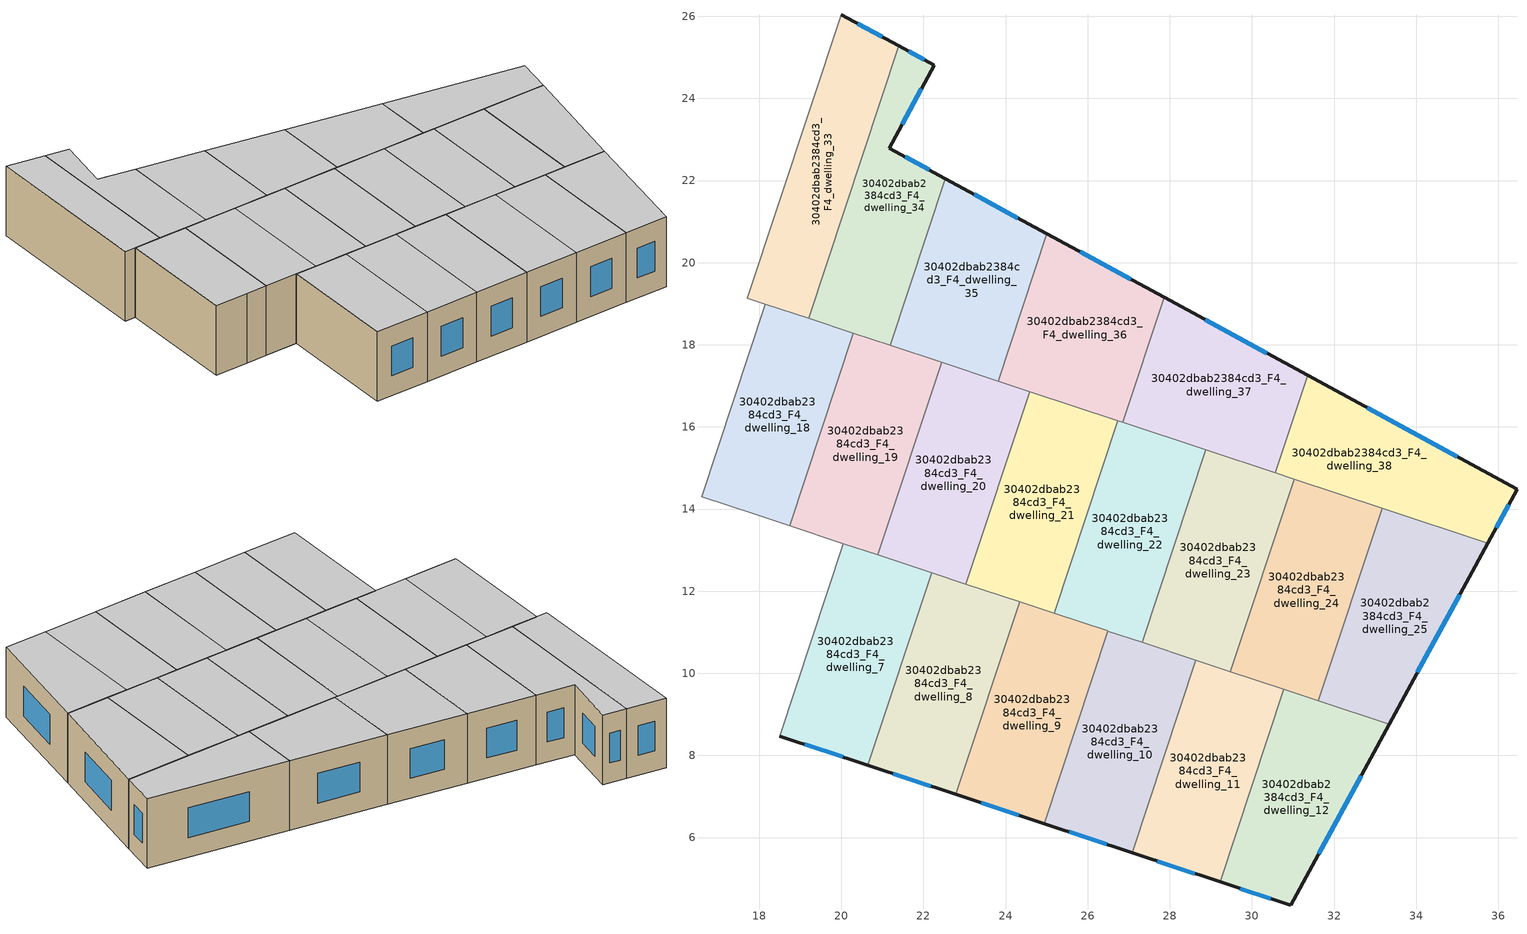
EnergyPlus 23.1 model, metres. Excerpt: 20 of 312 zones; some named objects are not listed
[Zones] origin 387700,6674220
30402dbab2384cd3_F4_dwelling_10
 floor to 30402dbab2384cd3_F3_dwelling_10 (EU_floor_Construction): 28.63,10.32 27.08,5.63 24.94,6.34 26.49,11.03 z12
 wall outside (EU_wall_Construction): 24.94,6.34 27.08,5.63 z12:15
 wall to 30402dbab2384cd3_F4_dwelling_9 (EU_wall_Construction): 26.49,11.03 24.94,6.34 z12:15
 wall to 30402dbab2384cd3_F4_dwelling_11 (EU_wall_Construction): 27.08,5.63 28.63,10.32 z12:15
 wall to 30402dbab2384cd3_F4_dwelling_23 (EU_wall_Construction): 28.63,10.32 27.33,10.75 z12:15
 wall to 30402dbab2384cd3_F4_dwelling_22 (EU_wall_Construction): 27.33,10.75 26.49,11.03 z12:15
 window (EU_Window_Construction): 25.55,6.14 26.47,5.83 z12.86:14.14
 ceiling to 30402dbab2384cd3_F5_dwelling_10 (EU_floor_Construction): 27.08,5.63 28.63,10.32 26.49,11.03 24.94,6.34 z15
30402dbab2384cd3_F4_dwelling_11
 floor to 30402dbab2384cd3_F3_dwelling_11 (EU_floor_Construction): 30.78,9.61 29.23,4.92 27.08,5.63 28.63,10.32 z12
 wall outside (EU_wall_Construction): 27.08,5.63 29.23,4.92 z12:15
 wall to 30402dbab2384cd3_F4_dwelling_12 (EU_wall_Construction): 29.23,4.92 30.78,9.61 z12:15
 wall to 30402dbab2384cd3_F4_dwelling_24 (EU_wall_Construction): 30.78,9.61 29.47,10.04 z12:15
 wall to 30402dbab2384cd3_F4_dwelling_23 (EU_wall_Construction): 29.47,10.04 28.63,10.32 z12:15
 window (EU_Window_Construction): 27.69,5.43 28.61,5.12 z12.86:14.14
 ceiling to 30402dbab2384cd3_F5_dwelling_11 (EU_floor_Construction): 29.23,4.92 30.78,9.61 28.63,10.32 27.08,5.63 z15
30402dbab2384cd3_F4_dwelling_12
 floor to 30402dbab2384cd3_F3_dwelling_12 (EU_floor_Construction): 33.34,8.76 30.95,4.35 29.23,4.92 30.78,9.61 z12
 wall outside (EU_wall_Construction): 29.23,4.92 30.95,4.35 33.34,8.76 z12:15
 wall to 30402dbab2384cd3_F4_dwelling_25 (EU_wall_Construction): 33.34,8.76 31.62,9.33 z12:15
 wall to 30402dbab2384cd3_F4_dwelling_24 (EU_wall_Construction): 31.62,9.33 30.78,9.61 z12:15
 window (EU_Window_Construction): 31.63,5.61 32.66,7.5 / 29.72,4.76 30.46,4.51 z12.86:14.14
 ceiling to 30402dbab2384cd3_F5_dwelling_12 (EU_floor_Construction): 30.95,4.35 33.34,8.76 30.78,9.61 29.23,4.92 z15
30402dbab2384cd3_F4_dwelling_18
 floor to 30402dbab2384cd3_F3_dwelling_18 (EU_floor_Construction): 20.29,18.28 18.74,13.59 16.59,14.3 18.15,18.99 z12
 wall to 30402dbab2384cd3_F4_dwelling_17 (EU_wall_Construction): 18.15,18.99 16.59,14.3 z12:15
 wall to 30402dbab2384cd3_F4_dwelling_19 (EU_wall_Construction): 18.74,13.59 20.29,18.28 z12:15
 wall to 30402dbab2384cd3_F4_dwelling_34 (EU_wall_Construction): 20.29,18.28 19.2,18.64 z12:15
 wall to 30402dbab2384cd3_F4_dwelling_5 (EU_wall_Construction): 16.59,14.3 17.91,13.87 z12:15
 wall to 30402dbab2384cd3_F4_dwelling_33 (EU_wall_Construction): 19.2,18.64 18.15,18.99 z12:15
 wall to 30402dbab2384cd3_F4_dwelling_6 (EU_wall_Construction): 17.91,13.87 18.74,13.59 z12:15
 ceiling to 30402dbab2384cd3_F5_dwelling_18 (EU_floor_Construction): 18.74,13.59 20.29,18.28 18.15,18.99 16.59,14.3 z15
30402dbab2384cd3_F4_dwelling_19
 floor to 30402dbab2384cd3_F3_dwelling_19 (EU_floor_Construction): 22.44,17.57 20.89,12.88 18.74,13.59 20.29,18.28 z12
 wall to 30402dbab2384cd3_F4_dwelling_20 (EU_wall_Construction): 20.89,12.88 22.44,17.57 z12:15
 wall to 30402dbab2384cd3_F4_dwelling_35 (EU_wall_Construction): 22.44,17.57 21.19,17.98 z12:15
 wall to 30402dbab2384cd3_F4_dwelling_6 (EU_wall_Construction): 18.74,13.59 20.05,13.16 z12:15
 wall to 30402dbab2384cd3_F4_dwelling_34 (EU_wall_Construction): 21.19,17.98 20.29,18.28 z12:15
 wall to 30402dbab2384cd3_F4_dwelling_7 (EU_wall_Construction): 20.05,13.16 20.89,12.88 z12:15
 ceiling to 30402dbab2384cd3_F5_dwelling_19 (EU_floor_Construction): 20.89,12.88 22.44,17.57 20.29,18.28 18.74,13.59 z15
30402dbab2384cd3_F4_dwelling_20
 floor to 30402dbab2384cd3_F3_dwelling_20 (EU_floor_Construction): 24.59,16.86 23.03,12.17 20.89,12.88 22.44,17.57 z12
 wall to 30402dbab2384cd3_F4_dwelling_21 (EU_wall_Construction): 23.03,12.17 24.59,16.86 z12:15
 wall to 30402dbab2384cd3_F4_dwelling_36 (EU_wall_Construction): 24.59,16.86 23.82,17.11 z12:15
 wall to 30402dbab2384cd3_F4_dwelling_7 (EU_wall_Construction): 20.89,12.88 22.2,12.45 z12:15
 wall to 30402dbab2384cd3_F4_dwelling_35 (EU_wall_Construction): 23.82,17.11 22.44,17.57 z12:15
 wall to 30402dbab2384cd3_F4_dwelling_8 (EU_wall_Construction): 22.2,12.45 23.03,12.17 z12:15
 ceiling to 30402dbab2384cd3_F5_dwelling_20 (EU_floor_Construction): 23.03,12.17 24.59,16.86 22.44,17.57 20.89,12.88 z15
30402dbab2384cd3_F4_dwelling_21
 floor to 30402dbab2384cd3_F3_dwelling_21 (EU_floor_Construction): 26.73,16.15 25.18,11.46 23.03,12.17 24.59,16.86 z12
 wall to 30402dbab2384cd3_F4_dwelling_22 (EU_wall_Construction): 25.18,11.46 26.73,16.15 z12:15
 wall to 30402dbab2384cd3_F4_dwelling_8 (EU_wall_Construction): 23.03,12.17 24.34,11.74 z12:15
 wall to 30402dbab2384cd3_F4_dwelling_36 (EU_wall_Construction): 26.73,16.15 24.59,16.86 z12:15
 wall to 30402dbab2384cd3_F4_dwelling_9 (EU_wall_Construction): 24.34,11.74 25.18,11.46 z12:15
 ceiling to 30402dbab2384cd3_F5_dwelling_21 (EU_floor_Construction): 25.18,11.46 26.73,16.15 24.59,16.86 23.03,12.17 z15
30402dbab2384cd3_F4_dwelling_22
 floor to 30402dbab2384cd3_F3_dwelling_22 (EU_floor_Construction): 28.88,15.44 27.33,10.75 25.18,11.46 26.73,16.15 z12
 wall to 30402dbab2384cd3_F4_dwelling_23 (EU_wall_Construction): 27.33,10.75 28.88,15.44 z12:15
 wall to 30402dbab2384cd3_F4_dwelling_37 (EU_wall_Construction): 28.88,15.44 26.85,16.11 z12:15
 wall to 30402dbab2384cd3_F4_dwelling_9 (EU_wall_Construction): 25.18,11.46 26.49,11.03 z12:15
 wall to 30402dbab2384cd3_F4_dwelling_36 (EU_wall_Construction): 26.85,16.11 26.73,16.15 z12:15
 ceiling to 30402dbab2384cd3_F5_dwelling_22 (EU_floor_Construction): 27.33,10.75 28.88,15.44 26.73,16.15 25.18,11.46 z15
30402dbab2384cd3_F4_dwelling_23
 floor to 30402dbab2384cd3_F3_dwelling_23 (EU_floor_Construction): 31.03,14.73 29.47,10.04 27.33,10.75 28.88,15.44 z12
 wall to 30402dbab2384cd3_F4_dwelling_24 (EU_wall_Construction): 29.47,10.04 31.03,14.73 z12:15
 wall to 30402dbab2384cd3_F4_dwelling_38 (EU_wall_Construction): 31.03,14.73 30.57,14.88 z12:15
 wall to 30402dbab2384cd3_F4_dwelling_37 (EU_wall_Construction): 30.57,14.88 28.88,15.44 z12:15
 ceiling to 30402dbab2384cd3_F5_dwelling_23 (EU_floor_Construction): 29.47,10.04 31.03,14.73 28.88,15.44 27.33,10.75 z15
30402dbab2384cd3_F4_dwelling_24
 floor to 30402dbab2384cd3_F3_dwelling_24 (EU_floor_Construction): 33.17,14.02 31.62,9.33 29.47,10.04 31.03,14.73 z12
 wall to 30402dbab2384cd3_F4_dwelling_25 (EU_wall_Construction): 31.62,9.33 33.17,14.02 z12:15
 wall to 30402dbab2384cd3_F4_dwelling_38 (EU_wall_Construction): 33.17,14.02 31.03,14.73 z12:15
 ceiling to 30402dbab2384cd3_F5_dwelling_24 (EU_floor_Construction): 31.62,9.33 33.17,14.02 31.03,14.73 29.47,10.04 z15
30402dbab2384cd3_F4_dwelling_25
 floor to 30402dbab2384cd3_F3_dwelling_25 (EU_floor_Construction): 35.74,13.17 33.34,8.76 31.62,9.33 33.17,14.02 z12
 wall outside (EU_wall_Construction): 33.34,8.76 35.74,13.17 z12:15
 wall to 30402dbab2384cd3_F4_dwelling_38 (EU_wall_Construction): 35.74,13.17 33.17,14.02 z12:15
 window (EU_Window_Construction): 34.03,10.02 35.06,11.91 z12.86:14.14
 ceiling to 30402dbab2384cd3_F5_dwelling_25 (EU_floor_Construction): 33.34,8.76 35.74,13.17 33.17,14.02 31.62,9.33 z15
30402dbab2384cd3_F4_dwelling_33
 floor to 30402dbab2384cd3_F3_dwelling_33 (EU_floor_Construction): 21.4,25.28 19.2,18.64 17.72,19.13 20,26.04 z12
 wall outside (EU_wall_Construction): 21.4,25.28 20,26.04 z12:15
 wall to 30402dbab2384cd3_F4_dwelling_32 (EU_wall_Construction): 20,26.04 17.72,19.13 z12:15
 wall to 30402dbab2384cd3_F4_dwelling_34 (EU_wall_Construction): 19.2,18.64 21.4,25.28 z12:15
 wall to 30402dbab2384cd3_F4_dwelling_17 (EU_wall_Construction): 17.72,19.13 18.15,18.99 z12:15
 window (EU_Window_Construction): 21,25.5 20.4,25.82 z12.86:14.14
 ceiling to 30402dbab2384cd3_F5_dwelling_33 (EU_floor_Construction): 19.2,18.64 21.4,25.28 20,26.04 17.72,19.13 z15
30402dbab2384cd3_F4_dwelling_34
 floor to 30402dbab2384cd3_F3_dwelling_34 (EU_floor_Construction): 22.27,24.81 21.17,22.79 22.53,22.05 21.19,17.98 19.2,18.64 21.4,25.28 z12
 wall outside (EU_wall_Construction): 22.53,22.05 21.17,22.79 22.27,24.81 21.4,25.28 z12:15
 wall to 30402dbab2384cd3_F4_dwelling_35 (EU_wall_Construction): 21.19,17.98 22.53,22.05 z12:15
 window (EU_Window_Construction): 22.02,24.94 21.65,25.15 / 21.48,23.37 21.95,24.23 / 22.14,22.26 21.56,22.58 z12.86:14.14
 ceiling to 30402dbab2384cd3_F5_dwelling_34 (EU_floor_Construction): 21.19,17.98 22.53,22.05 21.17,22.79 22.27,24.81 21.4,25.28 19.2,18.64 z15
30402dbab2384cd3_F4_dwelling_35
 floor to 30402dbab2384cd3_F3_dwelling_35 (EU_floor_Construction): 25.01,20.7 23.82,17.11 21.19,17.98 22.53,22.05 z12
 wall outside (EU_wall_Construction): 25.01,20.7 22.53,22.05 z12:15
 wall to 30402dbab2384cd3_F4_dwelling_36 (EU_wall_Construction): 23.82,17.11 25.01,20.7 z12:15
 window (EU_Window_Construction): 24.3,21.09 23.24,21.66 z12.86:14.14
 ceiling to 30402dbab2384cd3_F5_dwelling_35 (EU_floor_Construction): 23.82,17.11 25.01,20.7 22.53,22.05 21.19,17.98 z15
30402dbab2384cd3_F4_dwelling_36
 floor to 30402dbab2384cd3_F3_dwelling_36 (EU_floor_Construction): 27.86,19.15 26.85,16.11 23.82,17.11 25.01,20.7 z12
 wall outside (EU_wall_Construction): 27.86,19.15 25.01,20.7 z12:15
 wall to 30402dbab2384cd3_F4_dwelling_37 (EU_wall_Construction): 26.85,16.11 27.86,19.15 z12:15
 window (EU_Window_Construction): 27.05,19.59 25.82,20.26 z12.86:14.14
 ceiling to 30402dbab2384cd3_F5_dwelling_36 (EU_floor_Construction): 26.85,16.11 27.86,19.15 25.01,20.7 23.82,17.11 z15
30402dbab2384cd3_F4_dwelling_37
 floor to 30402dbab2384cd3_F3_dwelling_37 (EU_floor_Construction): 31.35,17.25 30.57,14.88 26.85,16.11 27.86,19.15 z12
 wall outside (EU_wall_Construction): 31.35,17.25 27.86,19.15 z12:15
 wall to 30402dbab2384cd3_F4_dwelling_38 (EU_wall_Construction): 30.57,14.88 31.35,17.25 z12:15
 window (EU_Window_Construction): 30.36,17.8 28.86,18.61 z12.86:14.14
 ceiling to 30402dbab2384cd3_F5_dwelling_37 (EU_floor_Construction): 30.57,14.88 31.35,17.25 27.86,19.15 26.85,16.11 z15
30402dbab2384cd3_F4_dwelling_38
 floor to 30402dbab2384cd3_F3_dwelling_38 (EU_floor_Construction): 36.46,14.48 35.74,13.17 30.57,14.88 31.35,17.25 z12
 wall outside (EU_wall_Construction): 35.74,13.17 36.46,14.48 31.35,17.25 z12:15
 window (EU_Window_Construction): 35,15.28 32.81,16.46 / 35.94,13.54 36.25,14.11 z12.86:14.14
 ceiling to 30402dbab2384cd3_F5_dwelling_38 (EU_floor_Construction): 35.74,13.17 36.46,14.48 31.35,17.25 30.57,14.88 z15
30402dbab2384cd3_F4_dwelling_7
 floor to 30402dbab2384cd3_F3_dwelling_7 (EU_floor_Construction): 22.2,12.45 20.65,7.76 18.5,8.47 20.05,13.16 z12
 wall outside (EU_wall_Construction): 18.5,8.47 20.65,7.76 z12:15
 wall to 30402dbab2384cd3_F4_dwelling_6 (EU_wall_Construction): 20.05,13.16 18.5,8.47 z12:15
 wall to 30402dbab2384cd3_F4_dwelling_8 (EU_wall_Construction): 20.65,7.76 22.2,12.45 z12:15
 window (EU_Window_Construction): 19.11,8.27 20.03,7.96 z12.86:14.14
 ceiling to 30402dbab2384cd3_F5_dwelling_7 (EU_floor_Construction): 20.65,7.76 22.2,12.45 20.05,13.16 18.5,8.47 z15
30402dbab2384cd3_F4_dwelling_8
 floor to 30402dbab2384cd3_F3_dwelling_8 (EU_floor_Construction): 24.34,11.74 22.79,7.05 20.65,7.76 22.2,12.45 z12
 wall outside (EU_wall_Construction): 20.65,7.76 22.79,7.05 z12:15
 wall to 30402dbab2384cd3_F4_dwelling_9 (EU_wall_Construction): 22.79,7.05 24.34,11.74 z12:15
 window (EU_Window_Construction): 21.26,7.56 22.18,7.25 z12.86:14.14
 ceiling to 30402dbab2384cd3_F5_dwelling_8 (EU_floor_Construction): 22.79,7.05 24.34,11.74 22.2,12.45 20.65,7.76 z15
30402dbab2384cd3_F4_dwelling_9
 floor to 30402dbab2384cd3_F3_dwelling_9 (EU_floor_Construction): 26.49,11.03 24.94,6.34 22.79,7.05 24.34,11.74 z12
 wall outside (EU_wall_Construction): 22.79,7.05 24.94,6.34 z12:15
 window (EU_Window_Construction): 23.4,6.85 24.32,6.54 z12.86:14.14
 ceiling to 30402dbab2384cd3_F5_dwelling_9 (EU_floor_Construction): 24.94,6.34 26.49,11.03 24.34,11.74 22.79,7.05 z15
[Building]
EU S2 Campaign: North Axis=0; Terrain=City; Solar Distribution=FullExterior
[Site:Location]
Helsinki-Vantaa.AP: Latitude=60.317; Longitude=24.963; Time Zone=2; Elevation=54.6
[SizingPeriod:WeatherFileDays]
AnnualSizingPeriod: Begin Month=1; Begin Day of Month=1; End Month=12; End Day of Month=31; Day of Week for Start Day=Monday; Use Weather File Daylight Saving Period=No; Use Weather File Rain and Snow Indicators=No
[MATERIAL]
EU_InternalMass_Material: Roughness=MediumRough; Thickness=0.1; Conductivity=1; Density=1800; Specific Heat=900; Thermal Absorptance=0.9; Solar Absorptance=0.7; Visible Absorptance=0.7
[MATERIAL:NOMASS] Roughness=MediumRough; Thermal Absorptance=0.9; Solar Absorptance=0.7; Visible Absorptance=0.7
Name | Thermal Resistance
EU_wall_NoMass | 5.91765
EU_floor_NoMass | 6.2875
[WINDOWMATERIAL:SIMPLEGLAZINGSYSTEM]
EU_Window_SimpleGlazing: UFactor=0.994035; Solar Heat Gain Coefficient=0.7; Visible Transmittance=0.7
[CONSTRUCTION]
EU_wall_Construction: EU_wall_NoMass
EU_floor_Construction: EU_floor_NoMass
EU_Window_Construction: EU_Window_SimpleGlazing
EU_InternalMass_Construction: EU_InternalMass_Material
[ZONE] Type=1; Multiplier=1; Ceiling Height=autocalculate; Floor Area=autocalculate; Part of Total Floor Area=Yes
Name | Volume
30402dbab2384cd3_F4_dwelling_10; 30402dbab2384cd3_F4_dwelling_21 | 33.4922
30402dbab2384cd3_F4_dwelling_11 | 33.4937
30402dbab2384cd3_F4_dwelling_12 | 33.479
30402dbab2384cd3_F4_dwelling_18; 30402dbab2384cd3_F4_dwelling_22 | 33.498
30402dbab2384cd3_F4_dwelling_19 | 33.4863
30402dbab2384cd3_F4_dwelling_20; 30402dbab2384cd3_F4_dwelling_8 | 33.4856
30402dbab2384cd3_F4_dwelling_23; 30402dbab2384cd3_F4_dwelling_35 | 33.4849
30402dbab2384cd3_F4_dwelling_24 | 33.4907
30402dbab2384cd3_F4_dwelling_25 | 33.49
30402dbab2384cd3_F4_dwelling_33; 30402dbab2384cd3_F4_dwelling_37; 30402dbab2384cd3_F4_dwelling_7 | 33.4893
30402dbab2384cd3_F4_dwelling_34 | 33.4812
30402dbab2384cd3_F4_dwelling_36 | 33.4878
30402dbab2384cd3_F4_dwelling_38 | 33.4841
30402dbab2384cd3_F4_dwelling_9 | 33.4797
[INTERNALMASS] Construction=EU_InternalMass_Construction
Name | Zone or ZoneList | Surface Area
30402dbab2384cd3_F4_dwelling_7_EU_InternalMass | 30402dbab2384cd3_F4_dwelling_7 | 11.1632
30402dbab2384cd3_F4_dwelling_8_EU_InternalMass | 30402dbab2384cd3_F4_dwelling_8 | 11.1615
30402dbab2384cd3_F4_dwelling_9_EU_InternalMass | 30402dbab2384cd3_F4_dwelling_9 | 11.1598
30402dbab2384cd3_F4_dwelling_10_EU_InternalMass | 30402dbab2384cd3_F4_dwelling_10 | 11.1644
30402dbab2384cd3_F4_dwelling_11_EU_InternalMass | 30402dbab2384cd3_F4_dwelling_11 | 11.1645
30402dbab2384cd3_F4_dwelling_12_EU_InternalMass | 30402dbab2384cd3_F4_dwelling_12 | 11.1597
30402dbab2384cd3_F4_dwelling_18_EU_InternalMass | 30402dbab2384cd3_F4_dwelling_18 | 11.1657
30402dbab2384cd3_F4_dwelling_19_EU_InternalMass | 30402dbab2384cd3_F4_dwelling_19 | 11.1622
30402dbab2384cd3_F4_dwelling_20_EU_InternalMass | 30402dbab2384cd3_F4_dwelling_20 | 11.1621
30402dbab2384cd3_F4_dwelling_21_EU_InternalMass | 30402dbab2384cd3_F4_dwelling_21 | 11.1641
30402dbab2384cd3_F4_dwelling_22_EU_InternalMass | 30402dbab2384cd3_F4_dwelling_22 | 11.166
30402dbab2384cd3_F4_dwelling_23_EU_InternalMass | 30402dbab2384cd3_F4_dwelling_23 | 11.1617
30402dbab2384cd3_F4_dwelling_24_EU_InternalMass | 30402dbab2384cd3_F4_dwelling_24 | 11.1641
30402dbab2384cd3_F4_dwelling_25_EU_InternalMass | 30402dbab2384cd3_F4_dwelling_25 | 11.1634
30402dbab2384cd3_F4_dwelling_33_EU_InternalMass | 30402dbab2384cd3_F4_dwelling_33 | 11.1628
30402dbab2384cd3_F4_dwelling_34_EU_InternalMass | 30402dbab2384cd3_F4_dwelling_34 | 11.1604
30402dbab2384cd3_F4_dwelling_35_EU_InternalMass | 30402dbab2384cd3_F4_dwelling_35 | 11.1616
30402dbab2384cd3_F4_dwelling_36_EU_InternalMass | 30402dbab2384cd3_F4_dwelling_36 | 11.1622
30402dbab2384cd3_F4_dwelling_37_EU_InternalMass | 30402dbab2384cd3_F4_dwelling_37 | 11.1631
30402dbab2384cd3_F4_dwelling_38_EU_InternalMass | 30402dbab2384cd3_F4_dwelling_38 | 11.1617
[OTHEREQUIPMENT] Fuel Type=Electricity; Design Level Calculation Method=Watts/Area; Power per Zone Floor Area=1; Fraction Latent=0; Fraction Radiant=0; Fraction Lost=0; Carbon Dioxide Generation Rate=0; EndUse Subcategory=EU_Step8_InternalGains
Name | Zone or ZoneList or Space or SpaceList | Schedule
EU_Step8_InternalGain_30402dbab2384cd3_F4_dwelling_7_f000 | 30402dbab2384cd3_F4_dwelling_7 | EU_Step8_GainSchedule_30402dbab2384cd3_F4_dwelling_7_f000
EU_Step8_InternalGain_30402dbab2384cd3_F4_dwelling_8_f000 | 30402dbab2384cd3_F4_dwelling_8 | EU_Step8_GainSchedule_30402dbab2384cd3_F4_dwelling_8_f000
EU_Step8_InternalGain_30402dbab2384cd3_F4_dwelling_9_f000 | 30402dbab2384cd3_F4_dwelling_9 | EU_Step8_GainSchedule_30402dbab2384cd3_F4_dwelling_9_f000
EU_Step8_InternalGain_30402dbab2384cd3_F4_dwelling_10_f000 | 30402dbab2384cd3_F4_dwelling_10 | EU_Step8_GainSchedule_30402dbab2384cd3_F4_dwelling_10_f000
EU_Step8_InternalGain_30402dbab2384cd3_F4_dwelling_11_f000 | 30402dbab2384cd3_F4_dwelling_11 | EU_Step8_GainSchedule_30402dbab2384cd3_F4_dwelling_11_f000
EU_Step8_InternalGain_30402dbab2384cd3_F4_dwelling_12_f000 | 30402dbab2384cd3_F4_dwelling_12 | EU_Step8_GainSchedule_30402dbab2384cd3_F4_dwelling_12_f000
EU_Step8_InternalGain_30402dbab2384cd3_F4_dwelling_18_f000 | 30402dbab2384cd3_F4_dwelling_18 | EU_Step8_GainSchedule_30402dbab2384cd3_F4_dwelling_18_f000
EU_Step8_InternalGain_30402dbab2384cd3_F4_dwelling_19_f000 | 30402dbab2384cd3_F4_dwelling_19 | EU_Step8_GainSchedule_30402dbab2384cd3_F4_dwelling_19_f000
EU_Step8_InternalGain_30402dbab2384cd3_F4_dwelling_20_f000 | 30402dbab2384cd3_F4_dwelling_20 | EU_Step8_GainSchedule_30402dbab2384cd3_F4_dwelling_20_f000
EU_Step8_InternalGain_30402dbab2384cd3_F4_dwelling_21_f000 | 30402dbab2384cd3_F4_dwelling_21 | EU_Step8_GainSchedule_30402dbab2384cd3_F4_dwelling_21_f000
EU_Step8_InternalGain_30402dbab2384cd3_F4_dwelling_22_f000 | 30402dbab2384cd3_F4_dwelling_22 | EU_Step8_GainSchedule_30402dbab2384cd3_F4_dwelling_22_f000
EU_Step8_InternalGain_30402dbab2384cd3_F4_dwelling_23_f000 | 30402dbab2384cd3_F4_dwelling_23 | EU_Step8_GainSchedule_30402dbab2384cd3_F4_dwelling_23_f000
EU_Step8_InternalGain_30402dbab2384cd3_F4_dwelling_24_f000 | 30402dbab2384cd3_F4_dwelling_24 | EU_Step8_GainSchedule_30402dbab2384cd3_F4_dwelling_24_f000
EU_Step8_InternalGain_30402dbab2384cd3_F4_dwelling_25_f000 | 30402dbab2384cd3_F4_dwelling_25 | EU_Step8_GainSchedule_30402dbab2384cd3_F4_dwelling_25_f000
EU_Step8_InternalGain_30402dbab2384cd3_F4_dwelling_33_f000 | 30402dbab2384cd3_F4_dwelling_33 | EU_Step8_GainSchedule_30402dbab2384cd3_F4_dwelling_33_f000
EU_Step8_InternalGain_30402dbab2384cd3_F4_dwelling_34_f000 | 30402dbab2384cd3_F4_dwelling_34 | EU_Step8_GainSchedule_30402dbab2384cd3_F4_dwelling_34_f000
EU_Step8_InternalGain_30402dbab2384cd3_F4_dwelling_35_f000 | 30402dbab2384cd3_F4_dwelling_35 | EU_Step8_GainSchedule_30402dbab2384cd3_F4_dwelling_35_f000
EU_Step8_InternalGain_30402dbab2384cd3_F4_dwelling_36_f000 | 30402dbab2384cd3_F4_dwelling_36 | EU_Step8_GainSchedule_30402dbab2384cd3_F4_dwelling_36_f000
EU_Step8_InternalGain_30402dbab2384cd3_F4_dwelling_37_f000 | 30402dbab2384cd3_F4_dwelling_37 | EU_Step8_GainSchedule_30402dbab2384cd3_F4_dwelling_37_f000
EU_Step8_InternalGain_30402dbab2384cd3_F4_dwelling_38_f000 | 30402dbab2384cd3_F4_dwelling_38 | EU_Step8_GainSchedule_30402dbab2384cd3_F4_dwelling_38_f000
[ZONEVENTILATION:DESIGNFLOWRATE] Schedule=EU_AlwaysOn; Design Flow Rate Calculation Method=AirChanges/Hour; Air Changes per Hour=0.596421; Ventilation Type=Natural; Fan Pressure Rise=0; Fan Total Efficiency=1; Constant Term Coefficient=1; Temperature Term Coefficient=0; Velocity Term Coefficient=0; Velocity Squared Term Coefficient=0; Minimum Indoor Temperature=-100; Maximum Indoor Temperature=100; Delta Temperature=-100; Minimum Outdoor Temperature=-100; Maximum Outdoor Temperature=100; Maximum Wind Speed=40
Name | Zone or ZoneList or Space or SpaceList
EU_ConstantAir_30402dbab2384cd3_F4_dwelling_7 | 30402dbab2384cd3_F4_dwelling_7
EU_ConstantAir_30402dbab2384cd3_F4_dwelling_8 | 30402dbab2384cd3_F4_dwelling_8
EU_ConstantAir_30402dbab2384cd3_F4_dwelling_9 | 30402dbab2384cd3_F4_dwelling_9
EU_ConstantAir_30402dbab2384cd3_F4_dwelling_10 | 30402dbab2384cd3_F4_dwelling_10
EU_ConstantAir_30402dbab2384cd3_F4_dwelling_11 | 30402dbab2384cd3_F4_dwelling_11
EU_ConstantAir_30402dbab2384cd3_F4_dwelling_12 | 30402dbab2384cd3_F4_dwelling_12
EU_ConstantAir_30402dbab2384cd3_F4_dwelling_18 | 30402dbab2384cd3_F4_dwelling_18
EU_ConstantAir_30402dbab2384cd3_F4_dwelling_19 | 30402dbab2384cd3_F4_dwelling_19
EU_ConstantAir_30402dbab2384cd3_F4_dwelling_20 | 30402dbab2384cd3_F4_dwelling_20
EU_ConstantAir_30402dbab2384cd3_F4_dwelling_21 | 30402dbab2384cd3_F4_dwelling_21
EU_ConstantAir_30402dbab2384cd3_F4_dwelling_22 | 30402dbab2384cd3_F4_dwelling_22
EU_ConstantAir_30402dbab2384cd3_F4_dwelling_23 | 30402dbab2384cd3_F4_dwelling_23
EU_ConstantAir_30402dbab2384cd3_F4_dwelling_24 | 30402dbab2384cd3_F4_dwelling_24
EU_ConstantAir_30402dbab2384cd3_F4_dwelling_25 | 30402dbab2384cd3_F4_dwelling_25
EU_ConstantAir_30402dbab2384cd3_F4_dwelling_33 | 30402dbab2384cd3_F4_dwelling_33
EU_ConstantAir_30402dbab2384cd3_F4_dwelling_34 | 30402dbab2384cd3_F4_dwelling_34
EU_ConstantAir_30402dbab2384cd3_F4_dwelling_35 | 30402dbab2384cd3_F4_dwelling_35
EU_ConstantAir_30402dbab2384cd3_F4_dwelling_36 | 30402dbab2384cd3_F4_dwelling_36
EU_ConstantAir_30402dbab2384cd3_F4_dwelling_37 | 30402dbab2384cd3_F4_dwelling_37
EU_ConstantAir_30402dbab2384cd3_F4_dwelling_38 | 30402dbab2384cd3_F4_dwelling_38
[HVACTEMPLATE:ZONE:IDEALLOADSAIRSYSTEM] System Availability Schedule=EU_AlwaysOn; Maximum Heating Supply Air Temperature=50; Minimum Cooling Supply Air Temperature=13; Maximum Heating Supply Air Humidity Ratio=0.0156; Minimum Cooling Supply Air Humidity Ratio=0.0077; Heating Limit=NoLimit; Cooling Limit=NoLimit; Heating Availability Schedule=EU_AlwaysOn; Cooling Availability Schedule=EU_CoolingOff; Dehumidification Control Type=ConstantSensibleHeatRatio; Cooling Sensible Heat Ratio=0.7; Dehumidification Setpoint=60; Humidification Control Type=None; Humidification Setpoint=30; Outdoor Air Method=None; Outdoor Air Flow Rate per Person=0.00944; Outdoor Air Flow Rate per Zone Floor Area=0; Outdoor Air Flow Rate per Zone=0; Demand Controlled Ventilation Type=None; Outdoor Air Economizer Type=NoEconomizer; Heat Recovery Type=None; Sensible Heat Recovery Effectiveness=0.7; Latent Heat Recovery Effectiveness=0.65
Name | Template Thermostat
30402dbab2384cd3_F4_dwelling_7 | EU_HeatOnly_30402dbab2384cd3_F4_dwelling_7
30402dbab2384cd3_F4_dwelling_8 | EU_HeatOnly_30402dbab2384cd3_F4_dwelling_8
30402dbab2384cd3_F4_dwelling_9 | EU_HeatOnly_30402dbab2384cd3_F4_dwelling_9
30402dbab2384cd3_F4_dwelling_10 | EU_HeatOnly_30402dbab2384cd3_F4_dwelling_10
30402dbab2384cd3_F4_dwelling_11 | EU_HeatOnly_30402dbab2384cd3_F4_dwelling_11
30402dbab2384cd3_F4_dwelling_12 | EU_HeatOnly_30402dbab2384cd3_F4_dwelling_12
30402dbab2384cd3_F4_dwelling_18 | EU_HeatOnly_30402dbab2384cd3_F4_dwelling_18
30402dbab2384cd3_F4_dwelling_19 | EU_HeatOnly_30402dbab2384cd3_F4_dwelling_19
30402dbab2384cd3_F4_dwelling_20 | EU_HeatOnly_30402dbab2384cd3_F4_dwelling_20
30402dbab2384cd3_F4_dwelling_21 | EU_HeatOnly_30402dbab2384cd3_F4_dwelling_21
30402dbab2384cd3_F4_dwelling_22 | EU_HeatOnly_30402dbab2384cd3_F4_dwelling_22
30402dbab2384cd3_F4_dwelling_23 | EU_HeatOnly_30402dbab2384cd3_F4_dwelling_23
30402dbab2384cd3_F4_dwelling_24 | EU_HeatOnly_30402dbab2384cd3_F4_dwelling_24
30402dbab2384cd3_F4_dwelling_25 | EU_HeatOnly_30402dbab2384cd3_F4_dwelling_25
30402dbab2384cd3_F4_dwelling_33 | EU_HeatOnly_30402dbab2384cd3_F4_dwelling_33
30402dbab2384cd3_F4_dwelling_34 | EU_HeatOnly_30402dbab2384cd3_F4_dwelling_34
30402dbab2384cd3_F4_dwelling_35 | EU_HeatOnly_30402dbab2384cd3_F4_dwelling_35
30402dbab2384cd3_F4_dwelling_36 | EU_HeatOnly_30402dbab2384cd3_F4_dwelling_36
30402dbab2384cd3_F4_dwelling_37 | EU_HeatOnly_30402dbab2384cd3_F4_dwelling_37
30402dbab2384cd3_F4_dwelling_38 | EU_HeatOnly_30402dbab2384cd3_F4_dwelling_38
[SIZING:ZONE] Zone Cooling Design Supply Air Temperature Input Method=SupplyAirTemperature; Zone Cooling Design Supply Air Temperature=13; Zone Heating Design Supply Air Temperature Input Method=SupplyAirTemperature; Zone Heating Design Supply Air Temperature=50; Zone Cooling Design Supply Air Humidity Ratio=0.008; Zone Heating Design Supply Air Humidity Ratio=0.008; Cooling Design Air Flow Method=DesignDay; Cooling Design Air Flow Rate=0; Cooling Minimum Air Flow per Zone Floor Area=0.000762; Cooling Minimum Air Flow=0; Cooling Minimum Air Flow Fraction=0.2; Heating Design Air Flow Method=DesignDay; Heating Design Air Flow Rate=0; Heating Maximum Air Flow per Zone Floor Area=0.002032; Heating Maximum Air Flow=0.141576; Heating Maximum Air Flow Fraction=0.3; Account for Dedicated Outdoor Air System=No; Dedicated Outdoor Air System Control Strategy=NeutralSupplyAir; Dedicated Outdoor Air Low Setpoint Temperature for Design=autosize; Dedicated Outdoor Air High Setpoint Temperature for Design=autosize; Zone Load Sizing Method=Sensible Load Only No Latent Load; Zone Latent Cooling Design Supply Air Humidity Ratio Input Method=HumidityRatioDifference; Zone Cooling Design Supply Air Humidity Ratio Difference=0.005; Zone Latent Heating Design Supply Air Humidity Ratio Input Method=HumidityRatioDifference; Zone Humidification Design Supply Air Humidity Ratio Difference=0.005
30402dbab2384cd3_F4_dwelling_7; 30402dbab2384cd3_F4_dwelling_8; 30402dbab2384cd3_F4_dwelling_9; 30402dbab2384cd3_F4_dwelling_10; 30402dbab2384cd3_F4_dwelling_11; 30402dbab2384cd3_F4_dwelling_12; 30402dbab2384cd3_F4_dwelling_18; 30402dbab2384cd3_F4_dwelling_19; 30402dbab2384cd3_F4_dwelling_20; 30402dbab2384cd3_F4_dwelling_21; 30402dbab2384cd3_F4_dwelling_22; 30402dbab2384cd3_F4_dwelling_23; 30402dbab2384cd3_F4_dwelling_24; 30402dbab2384cd3_F4_dwelling_25; 30402dbab2384cd3_F4_dwelling_33; 30402dbab2384cd3_F4_dwelling_34; 30402dbab2384cd3_F4_dwelling_35; 30402dbab2384cd3_F4_dwelling_36; 30402dbab2384cd3_F4_dwelling_37; 30402dbab2384cd3_F4_dwelling_38
[SCHEDULE:CONSTANT]
Name | Hourly Value
EU_AlwaysOn | 1
EU_CoolingOff | 0
[SCHEDULE:FILE] Column Number=1; Rows to Skip at Top=0; Number of Hours of Data=8760; Column Separator=Comma; Interpolate to Timestep=No; Minutes per Item=60; Adjust Schedule for Daylight Savings=Yes
Name | File
EU_Step8_GainSchedule_30402dbab2384cd3_F4_dwelling_7_f000 | ../../schedules/30402dbab2384cd3/30402dbab2384cd3_F4_dwelling_7_f000_gain.csv
EU_Step8_GainSchedule_30402dbab2384cd3_F4_dwelling_8_f000 | ../../schedules/30402dbab2384cd3/30402dbab2384cd3_F4_dwelling_8_f000_gain.csv
EU_Step8_GainSchedule_30402dbab2384cd3_F4_dwelling_9_f000 | ../../schedules/30402dbab2384cd3/30402dbab2384cd3_F4_dwelling_9_f000_gain.csv
EU_Step8_GainSchedule_30402dbab2384cd3_F4_dwelling_10_f000 | ../../schedules/30402dbab2384cd3/30402dbab2384cd3_F4_dwelling_10_f000_gain.csv
EU_Step8_GainSchedule_30402dbab2384cd3_F4_dwelling_11_f000 | ../../schedules/30402dbab2384cd3/30402dbab2384cd3_F4_dwelling_11_f000_gain.csv
EU_Step8_GainSchedule_30402dbab2384cd3_F4_dwelling_12_f000 | ../../schedules/30402dbab2384cd3/30402dbab2384cd3_F4_dwelling_12_f000_gain.csv
EU_Step8_GainSchedule_30402dbab2384cd3_F4_dwelling_18_f000 | ../../schedules/30402dbab2384cd3/30402dbab2384cd3_F4_dwelling_18_f000_gain.csv
EU_Step8_GainSchedule_30402dbab2384cd3_F4_dwelling_19_f000 | ../../schedules/30402dbab2384cd3/30402dbab2384cd3_F4_dwelling_19_f000_gain.csv
EU_Step8_GainSchedule_30402dbab2384cd3_F4_dwelling_20_f000 | ../../schedules/30402dbab2384cd3/30402dbab2384cd3_F4_dwelling_20_f000_gain.csv
EU_Step8_GainSchedule_30402dbab2384cd3_F4_dwelling_21_f000 | ../../schedules/30402dbab2384cd3/30402dbab2384cd3_F4_dwelling_21_f000_gain.csv
EU_Step8_GainSchedule_30402dbab2384cd3_F4_dwelling_22_f000 | ../../schedules/30402dbab2384cd3/30402dbab2384cd3_F4_dwelling_22_f000_gain.csv
EU_Step8_GainSchedule_30402dbab2384cd3_F4_dwelling_23_f000 | ../../schedules/30402dbab2384cd3/30402dbab2384cd3_F4_dwelling_23_f000_gain.csv
EU_Step8_GainSchedule_30402dbab2384cd3_F4_dwelling_24_f000 | ../../schedules/30402dbab2384cd3/30402dbab2384cd3_F4_dwelling_24_f000_gain.csv
EU_Step8_GainSchedule_30402dbab2384cd3_F4_dwelling_25_f000 | ../../schedules/30402dbab2384cd3/30402dbab2384cd3_F4_dwelling_25_f000_gain.csv
EU_Step8_GainSchedule_30402dbab2384cd3_F4_dwelling_33_f000 | ../../schedules/30402dbab2384cd3/30402dbab2384cd3_F4_dwelling_33_f000_gain.csv
EU_Step8_GainSchedule_30402dbab2384cd3_F4_dwelling_34_f000 | ../../schedules/30402dbab2384cd3/30402dbab2384cd3_F4_dwelling_34_f000_gain.csv
EU_Step8_GainSchedule_30402dbab2384cd3_F4_dwelling_35_f000 | ../../schedules/30402dbab2384cd3/30402dbab2384cd3_F4_dwelling_35_f000_gain.csv
EU_Step8_GainSchedule_30402dbab2384cd3_F4_dwelling_36_f000 | ../../schedules/30402dbab2384cd3/30402dbab2384cd3_F4_dwelling_36_f000_gain.csv
EU_Step8_GainSchedule_30402dbab2384cd3_F4_dwelling_37_f000 | ../../schedules/30402dbab2384cd3/30402dbab2384cd3_F4_dwelling_37_f000_gain.csv
EU_Step8_GainSchedule_30402dbab2384cd3_F4_dwelling_38_f000 | ../../schedules/30402dbab2384cd3/30402dbab2384cd3_F4_dwelling_38_f000_gain.csv
